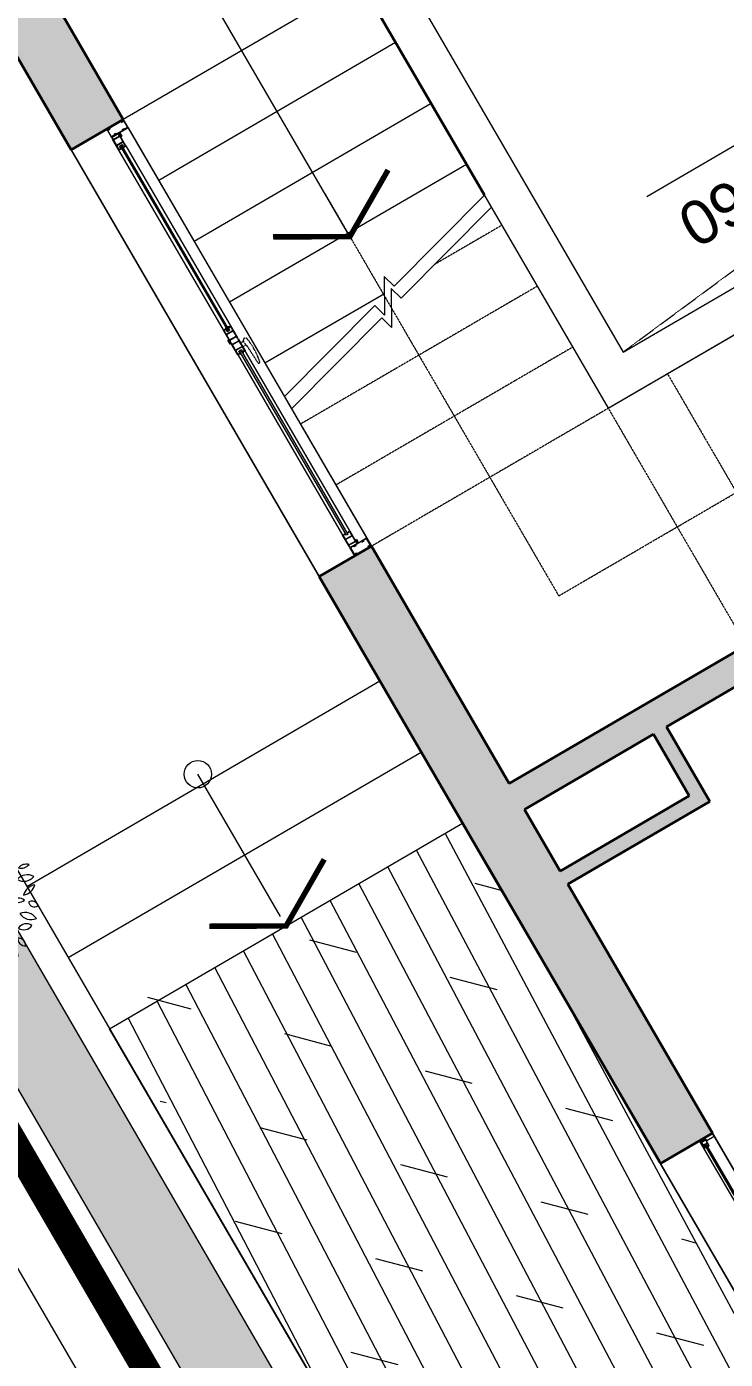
# Model space of a CAD drawing. Header units: millimetres. Extents: x 403824132 to 733479728, y 1974822364 to 2151530530.
# Drawn here: x 568558509 to 568561067, y 2063014175 to 2063019049 of the extents above; entities that cross this region are included whole.
import ezdxf
from ezdxf.enums import TextEntityAlignment as Align

# ---------------------------------------------------------------- set-up
doc = ezdxf.new("R2010")
doc.units = ezdxf.units.MM
for name, pattern in [('CENTER', [3, 1.5, -0.5, 0.5, -0.5]), ('DASHED2', [0.375, 0.25, -0.125]), ('HIDDEN', [0.75, 0.5, -0.25])]:
    doc.linetypes.add(name, pattern=pattern)
for name, color, linetype, lineweight in [('A-DIM', 251, 'Continuous', 15), ('A-HATCH', 251, 'Continuous', 5), ('A-KY HIEU', 34, 'Continuous', 20), ('A-TEXT', 7, 'Continuous', 18), ('A-TUONG', 255, 'Continuous', 35), ('E- CHU THICH', 162, 'Continuous', 13), ('E- RANH GIOI', 1, 'CENTER', 13), ('E- THAY', 9, 'Continuous', 20), ('E-Khuat', 251, 'DASHED2', 13), ('E-Manh', 251, 'Continuous', 13), ('i_Cay', 114, 'Continuous', 13), ('i_Hatch', 250, 'Continuous', 13), ('LD-CUA', 146, 'Continuous', 13), ('LD-THAY', 9, 'Continuous', 13)]:
    doc.layers.add(name, color=color, linetype=linetype, lineweight=lineweight)
doc.layers.add('ChiaLo', color=128, linetype='CENTER')
doc.layers.add('loKBT', color=42, linetype='Continuous')
doc.styles.add('A1-arial', font='arial.ttf')

# ---------------------------------------------------------------- blocks, each defined once
blk = doc.blocks.new('MBT1 BT4')
at = {"layer": 'E- RANH GIOI', "ltscale": 0.05, "const_width": 100}
blk.add_lwpolyline([(7068937.389764161, 760879.8686722973), (7079781.315906817, 760879.8686714937), (7085675.878152963, 765799.1936642248), (7088418.246778652, 780879.8686715583), (7068937.389764847, 780879.8686722987)], close=True, dxfattribs=at)
at = {"layer": 'LD-THAY'}
for points in [[(7068937.389764847, 780879.8686722987), (7088418.246778652, 780879.8686715583), (7085675.878152963, 765799.1936642248), (7079781.315906817, 760879.8686714937), (7068937.389764161, 760879.8686718661), (7068937.389764917, 780879.8686722987)], [(7070937.389800968, 761099.8686717973), (7069157.389764167, 761099.8686718585), (7069157.389764911, 780659.8686722897), (7088154.632625047, 780659.8686715695), (7087874.444190798, 779119.0726324758)]]:
    blk.add_lwpolyline(points, dxfattribs=at)
blk = doc.blocks.new('BT-03')
at = {"layer": 'loKBT'}
for points in [[(7468540.00034167, 979879.0011460348), (7457696.073902069, 979879.0011462688), (7451801.511494794, 974959.6760185332), (7449059.142794799, 959879.0005981072), (7468540.000342044, 959879.0005984079)], [(7481040.000684443, 979879.001146662), (7468540.00034167, 979879.0011460348), (7468540.000342732, 959879.0005977215), (7481040.000685384, 959879.0005981395)], [(7468540.000342044, 959879.0005977215), (7481040.000683639, 959879.0005981978), (7481040.000683622, 979879.001146438), (7468540.000341088, 979879.0011461995)]]:
    blk.add_lwpolyline(points, close=True, dxfattribs=at)
blk = doc.blocks.new('kkkk')
h = blk.add_hatch(color=250)
edge = h.paths.add_edge_path()
edge.add_line((333058.7503477686, 105336.6100560361), (333060.2503477686, 105336.6100560361))
edge.add_line((333060.2503477686, 105336.6100560361), (333060.2503477686, 105341.6100560361))
edge.add_line((333060.2503477686, 105341.6100560361), (333061.7503477686, 105341.6100560361))
edge.add_line((333061.7503477686, 105341.6100560361), (333061.7503477686, 105371.6100560361))
edge.add_line((333061.7503477686, 105371.6100560361), (333027.5003477686, 105371.6100560361))
edge.add_line((333027.5003477686, 105371.6100560361), (333027.5003477686, 105386.6100560362))
edge.add_line((333027.5003477686, 105386.6100560362), (333022.1618856793, 105386.6100560362))
edge.add_line((333022.1618856793, 105386.6100560362), (333022.1618856793, 105383.6100560361))
edge.add_line((333022.1618856793, 105383.6100560361), (333023.6618856793, 105383.6100560361))
edge.add_line((333023.6618856793, 105383.6100560361), (333023.6618856793, 105385.1100560361))
edge.add_line((333023.6618856793, 105385.1100560361), (333026.0003477686, 105385.1100560361))
edge.add_line((333026.0003477686, 105385.1100560361), (333026.0003477686, 105378.0508778042))
edge.add_line((333026.0003477686, 105378.0508778042), (333023.6618856793, 105378.0508778042))
edge.add_line((333023.6618856793, 105378.0508778042), (333023.6618856793, 105379.5508778041))
edge.add_line((333023.6618856793, 105379.5508778041), (333022.1618856793, 105379.5508778041))
edge.add_line((333022.1618856793, 105379.5508778041), (333022.1618856793, 105376.5508778041))
edge.add_line((333022.1618856793, 105376.5508778041), (333026.0003477686, 105376.5508778041))
edge.add_line((333026.0003477686, 105376.5508778041), (333026.0003477686, 105371.6100560361))
edge.add_line((333026.0003477686, 105371.6100560361), (332991.7503477686, 105371.6100560361))
edge.add_line((332991.7503477686, 105371.6100560361), (332991.7503477686, 105341.6100560361))
edge.add_line((332991.7503477686, 105341.6100560361), (332993.2503477686, 105341.6100560361))
edge.add_line((332993.2503477686, 105341.6100560361), (332993.2503477686, 105336.6100560361))
edge.add_line((332993.2503477686, 105336.6100560361), (332994.7503477685, 105336.6100560361))
edge.add_line((332994.7503477685, 105336.6100560361), (332994.7503477685, 105341.6100560361))
edge.add_line((332994.7503477685, 105341.6100560361), (333002.2503477686, 105341.6100560361))
edge.add_line((333002.2503477686, 105341.6100560361), (333002.2503477686, 105343.1100560361))
edge.add_line((333002.2503477686, 105343.1100560361), (332993.2503477686, 105343.1100560361))
edge.add_line((332993.2503477686, 105343.1100560361), (332993.2503477686, 105370.1100560361))
edge.add_line((332993.2503477686, 105370.1100560361), (333006.8920954218, 105370.1100560361))
edge.add_arc((333010.0003477685, 105367.6396451521), 3.970410884021193, 141.5226399061715, 209.9999999996041)
edge.add_line((333006.5618710796, 105365.6544397101), (333007.8609091851, 105366.4044397101))
edge.add_arc((333010.0003477685, 105367.6396451522), 2.470410884022959, -390.0000000008324, -150.0000000000441, ccw=False)
edge.add_line((333012.1397863518, 105366.4044397101), (333013.4388244577, 105365.6544397101))
edge.add_arc((333010.0003477685, 105367.6396451521), 3.970410884017615, -29.99999999942238, 38.47736009484422)
edge.add_line((333013.1086001153, 105370.1100560362), (333040.3920954216, 105370.1100560361))
edge.add_arc((333043.5003477685, 105367.6396451521), 3.970410884021193, 141.5226399061715, 209.9999999996041)
edge.add_line((333040.0618710795, 105365.6544397101), (333041.3609091852, 105366.4044397101))
edge.add_arc((333043.5003477685, 105367.6396451522), 2.470410884022959, -390.0000000008324, -150.0000000000441, ccw=False)
edge.add_line((333045.639786352, 105366.4044397101), (333046.9388244575, 105365.6544397101))
edge.add_arc((333043.5003477685, 105367.6396451521), 3.970410884017615, -29.99999999942238, 38.47736009484422)
edge.add_line((333046.6086001155, 105370.1100560362), (333060.2503477686, 105370.1100560361))
edge.add_line((333060.2503477686, 105370.1100560361), (333060.2503477686, 105343.1100560361))
edge.add_line((333060.2503477686, 105343.1100560361), (333051.2503477687, 105343.1100560361))
edge.add_line((333051.2503477687, 105343.1100560361), (333051.2503477687, 105341.6100560361))
edge.add_line((333051.2503477687, 105341.6100560361), (333058.7503477686, 105341.6100560361))
edge.add_line((333058.7503477686, 105341.6100560361), (333058.7503477686, 105336.6100560361))
blk.add_lwpolyline([(333026.0003477686, 105378.0508778042), (333026.0003477686, 105385.1100560361), (333023.6618856793, 105385.1100560361), (333023.6618856793, 105383.6100560361), (333022.1618856793, 105383.6100560361), (333022.1618856793, 105386.6100560362), (333027.5003477686, 105386.6100560362), (333027.5003477686, 105371.6100560361), (333061.7503477686, 105371.6100560361), (333061.7503477686, 105341.6100560361), (333060.2503477686, 105341.6100560361), (333060.2503477686, 105336.6100560361), (333058.7503477686, 105336.6100560361), (333058.7503477686, 105341.6100560361), (333051.2503477687, 105341.6100560361), (333051.2503477687, 105343.1100560361), (333060.2503477686, 105343.1100560361), (333060.2503477686, 105370.1100560361), (333046.6086001155, 105370.1100560362, -0.3080097014273616), (333046.9388244575, 105365.6544397101), (333045.639786352, 105366.4044397101, 1.732050807573783), (333041.3609091852, 105366.4044397101), (333040.0618710795, 105365.6544397101, -0.3080097014276107), (333040.3920954216, 105370.1100560361), (333013.1086001153, 105370.1100560362, -0.3080097014273616), (333013.4388244577, 105365.6544397101), (333012.1397863518, 105366.4044397101, 1.732050807573783), (333007.8609091851, 105366.4044397101), (333006.5618710796, 105365.6544397101, -0.3080097014276107), (333006.8920954218, 105370.1100560361), (332993.2503477686, 105370.1100560361), (332993.2503477686, 105343.1100560361), (333002.2503477686, 105343.1100560361), (333002.2503477686, 105341.6100560361), (332994.7503477685, 105341.6100560361), (332994.7503477685, 105336.6100560361), (332993.2503477686, 105336.6100560361), (332993.2503477686, 105341.6100560361), (332991.7503477686, 105341.6100560361), (332991.7503477686, 105371.6100560361), (333026.0003477686, 105371.6100560361), (333026.0003477686, 105376.5508778041), (333022.1618856793, 105376.5508778041), (333022.1618856793, 105379.5508778041), (333023.6618856793, 105379.5508778041), (333023.6618856793, 105378.0508778042)], format="xyb", close=True)
blk = doc.blocks.new('ccccc')
h = blk.add_hatch(color=250)
h.paths.add_polyline_path([(333034.3144056356, 105325.3407150077), (333084.3144056355, 105325.3407150077), (333084.3144056355, 105326.8407150077), (333077.6940542447, 105326.8407150077), (333077.6940542447, 105353.8407150077), (333084.3144056355, 105353.8407150077), (333084.3144056355, 105355.3407150077), (333034.3144056356, 105355.3407150077), (333034.3144056356, 105346.7373347332), (333035.8144056356, 105346.7373347332), (333035.8144056356, 105353.8407150077), (333052.1347392885, 105353.8407150077), (333052.1347392885, 105326.8407150077), (333035.8144056356, 105326.8407150077), (333035.8144056356, 105333.9440952822), (333034.3144056356, 105333.9440952822)])
h.paths.add_polyline_path([(333053.6347392886, 105326.8407150077), (333053.6347392886, 105353.8407150077), (333076.1940542446, 105353.8407150077), (333076.1940542446, 105326.8407150077)], flags=16)
for p, q in [((333034.3144056356, 105346.7373347332), (333035.8144056356, 105346.7373347332)), ((333034.3144056356, 105333.9440952822), (333035.8144056356, 105333.9440952822)), ((333052.1347392885, 105353.8407150077), (333052.1347392885, 105326.8407150077)), ((333053.6347392886, 105353.8407150077), (333053.6347392886, 105326.8407150077)), ((333076.1940542446, 105353.8407150077), (333076.1940542446, 105326.8407150077)), ((333077.6940542447, 105353.8407150077), (333077.6940542447, 105326.8407150077)), ((333084.3144056355, 105355.3407150077), (333084.3144056355, 105353.8407150077)), ((333084.3144056355, 105326.8407150077), (333084.3144056355, 105325.3407150077))]:
    blk.add_line(p, q)
for points in [[(333084.3144056355, 105355.3407150077), (333034.3144056356, 105355.3407150077), (333034.3144056356, 105346.7373347332)], [(333034.3144056356, 105333.9440952822), (333034.3144056356, 105325.3407150077), (333084.3144056355, 105325.3407150077)], [(333052.1347392885, 105353.8407150077), (333035.8144056356, 105353.8407150077), (333035.8144056356, 105346.7373347332)], [(333035.8144056356, 105333.9440952822), (333035.8144056356, 105326.8407150077), (333052.1347392885, 105326.8407150077)], [(333076.1940542446, 105353.8407150077), (333053.6347392886, 105353.8407150077)], [(333053.6347392886, 105326.8407150077), (333076.1940542446, 105326.8407150077)], [(333084.3144056355, 105353.8407150077), (333077.6940542447, 105353.8407150077)], [(333077.6940542447, 105326.8407150077), (333084.3144056355, 105326.8407150077)]]:
    blk.add_lwpolyline(points)
blk = doc.blocks.new('dasdsd')
at = {"linetype": 'HIDDEN', "ltscale": 0.05}
for p, q in [((-9.569141384446992, -15.90723716295906), (-9.569141384446992, 0)), ((9.569141384446992, 0), (-9.569141384446992, 0)), ((9.569141384446992, -15.90723716294451), (9.569141384446992, 0)), ((-16.34979056974407, -18.90631077674334), (-107.8912883332232, -23.1459015282162)), ((-10.46026030555367, -16.12276114153791), (-15.45867164875381, -18.69078679804806)), ((9.569141384330578, -15.90723716295906), (-9.569141384446992, -15.90723716295906))]:
    blk.add_line(p, q, dxfattribs=at)
for centre, radius, start, end in [((-106.2585171776591, -28.09938181765028), 5.215640768237306, 108.2433054779571, 251.7566945220429), ((-40.96028682653559, 286.6360905124457), 326.6202464477597, 258.1751875100508, 278.8996242376831), ((-16.34979056974407, -16.9563107767899), 1.95, 270, 297.1926651147454), ((-9.569141384446992, -17.85723716302891), 1.95, 90, 117.1926651147453), ((9.569141384446992, -25.97958644191385), 10.07234927896024, 270, 90)]:
    blk.add_arc(centre, radius, start, end, dxfattribs=at)
blk = doc.blocks.new('fffsf')
h = blk.add_hatch(color=250)
h.paths.add_polyline_path([(333183.8310297608, 105395.8081060237), (333133.8310297608, 105395.8081060237), (333133.8310297608, 105394.3081060237), (333140.4513811519, 105394.3081060237), (333140.4513811519, 105367.3081060237), (333133.8310297608, 105367.3081060237), (333133.8310297608, 105364.3081060237), (333118.8310297608, 105364.3081060237), (333118.8310297608, 105361.3081060237), (333135.3310297608, 105361.3081060237), (333135.3310297608, 105365.8081060237), (333183.8310297608, 105365.8081060237), (333183.8310297608, 105374.4114862982), (333182.3310297608, 105374.4114862982), (333182.3310297608, 105367.3081060237), (333166.0106961079, 105367.3081060237), (333166.0106961079, 105394.3081060237), (333182.3310297608, 105394.3081060237), (333182.3310297608, 105387.2047257492), (333183.8310297608, 105387.2047257492)])
h.paths.add_polyline_path([(333164.5106961079, 105394.3081060237), (333164.5106961079, 105367.3081060237), (333141.9513811518, 105367.3081060237), (333141.9513811518, 105394.3081060237)], flags=16)
for p, q in [((333133.8310297608, 105395.8081060237), (333133.8310297608, 105394.3081060237)), ((333140.4513811519, 105394.3081060237), (333140.4513811519, 105367.3081060237)), ((333141.9513811518, 105394.3081060237), (333141.9513811518, 105367.3081060237)), ((333164.5106961079, 105394.3081060237), (333164.5106961079, 105367.3081060237)), ((333166.0106961079, 105394.3081060237), (333166.0106961079, 105367.3081060237)), ((333183.8310297608, 105387.2047257492), (333182.3310297608, 105387.2047257492)), ((333183.8310297608, 105374.4114862982), (333182.3310297608, 105374.4114862982))]:
    blk.add_line(p, q)
for points in [[(333183.8310297608, 105374.4114862982), (333183.8310297608, 105365.8081060237), (333135.3310297608, 105365.8081060237), (333135.3310297608, 105361.3081060237), (333118.8310297608, 105361.3081060237)], [(333133.8310297608, 105395.8081060237), (333183.8310297608, 105395.8081060237), (333183.8310297608, 105387.2047257492)], [(333133.8310297608, 105394.3081060237), (333140.4513811519, 105394.3081060237)], [(333141.9513811518, 105394.3081060237), (333164.5106961079, 105394.3081060237)], [(333166.0106961079, 105394.3081060237), (333182.3310297608, 105394.3081060237), (333182.3310297608, 105387.2047257492)], [(333182.3310297608, 105374.4114862982), (333182.3310297608, 105367.3081060237), (333166.0106961079, 105367.3081060237)], [(333133.8310297608, 105367.3081060237), (333133.8310297608, 105364.3081060237), (333118.8310297608, 105364.3081060237), (333118.8310297608, 105361.3081060237)], [(333140.4513811519, 105367.3081060237), (333133.8310297608, 105367.3081060237)], [(333164.5106961079, 105367.3081060237), (333141.9513811518, 105367.3081060237)]]:
    blk.add_lwpolyline(points)
blk = doc.blocks.new('*U199')
for points in [[(88.41580056528618, 82.17994154020562), (88.41580056524253, 80.6033802745078), (77.17966634732147, 80.60338027449323), (77.17966634729966, 69.39661972550675), (88.41580056521342, 69.39661972551403), (88.41580056528618, 67.82005845976528, 0.2403906807314063), (91.14311726333106, 71.99999999998546), (80.17966634737968, 71.99999999998546), (80.17966634732147, 77.99999999998543), (91.14311726327287, 77.99999999998543, 0.2403906807301442)], [(847.064897786636, 82.17994154014741), (847.0648977867091, 80.6033802744132), (858.3010320046156, 80.60338027440594), (858.301032004601, 69.39661972541944), (847.0648977866797, 69.39661972542672), (847.064897786636, 67.82005845970707, -0.2403906807314063), (844.3375810886424, 71.99999999992724), (855.3010320045863, 71.99999999992724), (855.3010320045427, 77.99999999993452), (844.3375810885913, 77.99999999994179, -0.2403906807301442)], [(952.8964989166775, 82.17994153920152), (952.896498916714, 80.60338027349644), (941.6603646988003, 80.60338027346006), (941.6603646988583, 69.39661972447357), (952.8964989167723, 69.39661972450267), (952.8964989167064, 67.82005845875392, 0.2403906807314063), (955.623815614686, 71.99999999901047), (944.6603646987346, 71.99999999896681), (944.6603646987783, 77.99999999895226), (955.6238156147297, 77.99999999898864, 0.2403906807301442)]]:
    blk.add_hatch(color=250).paths.add_polyline_path(points)
for p, q in [((897.4806983517623, 89.99999999997091), (44.50000000021828, 90.00000000004366)), ((897.4806983517477, 89.99999999991269), (88.00000000023283, 89.99999999998545)), ((88.00000000024738, 59.99999999998546), (897.4806983517623, 59.99999999989814)), ((902.4806983516532, 89.9999999988213), (1711.961396685087, 89.99999999983993)), ((1711.96139668516, 59.99999999983993), (902.4806983517333, 59.99999999880675)), ((35.00000000011642, 20), (1764.961396685204, 20))]:
    blk.add_line(p, q)
for points in [[(88.41580056528618, 82.17994154020562), (88.41580056524253, 80.6033802745078), (77.17966634732147, 80.60338027449323), (77.17966634729966, 69.39661972550675), (88.41580056521342, 69.39661972551403), (88.41580056528618, 67.82005845976528, 0.2403906807314063), (91.14311726333106, 71.99999999998546), (80.17966634737968, 71.99999999998546), (80.17966634732147, 77.99999999998543), (91.14311726327287, 77.99999999998543, 0.2403906807301443)], [(847.064897786636, 82.17994154014741), (847.0648977867091, 80.6033802744132), (858.3010320046156, 80.60338027440594), (858.301032004601, 69.39661972541944), (847.0648977866797, 69.39661972542672), (847.064897786636, 67.82005845970707, -0.2403906807314063), (844.3375810886424, 71.99999999992724), (855.3010320045863, 71.99999999992724), (855.3010320045427, 77.99999999993452), (844.3375810885913, 77.99999999994179, -0.2403906807301443)], [(952.8964989166775, 82.17994153920152), (952.896498916714, 80.60338027349644), (941.6603646988003, 80.60338027346006), (941.6603646988583, 69.39661972447357), (952.8964989167723, 69.39661972450267), (952.8964989167064, 67.82005845875392, 0.2403906807314063), (955.623815614686, 71.99999999901047), (944.6603646987346, 71.99999999896681), (944.6603646987783, 77.99999999895226), (955.6238156147297, 77.99999999898864, 0.2403906807301443)]]:
    blk.add_lwpolyline(points, format="xyb", close=True)
for points in [[(855.3010320045863, 71.99999999992724), (80.17966634737968, 71.99999999998546), (80.17966634732147, 77.99999999998543), (855.3010320045427, 77.99999999993452)], [(944.6603646988652, 71.99999999894499), (1719.781730337999, 71.9999999998545), (1719.781730337912, 77.99999999986177), (944.6603646987783, 77.99999999895226)]]:
    blk.add_lwpolyline(points, close=True)
at = {"rotation": 270}
blk.add_blockref('kkkk', (-105336.6100560361, 333081.7503477685), dxfattribs=at)
at = {"xscale": -1}
for name, p, rotation in [('ccccc', (333122.3144056175, -105265.3407150657), 359.9999999999902), ('fffsf', (-332231.3503317047, 105455.8081050878), 180.0000000001608), ('kkkk', (107136.5714527213, 333081.7503477685), 90)]:
    blk.add_blockref(name, p, dxfattribs=dict(at, rotation=rotation))
for p in [(-332186.8337073021, -105265.3407149498), (-331322.3530086549, -105265.3407159424)]:
    blk.add_blockref('ccccc', p)
at = {"xscale": -0.8000000000000002, "yscale": 0.8, "zscale": 0.8}
blk.add_blockref('dasdsd', (927.4806983517476, 59.99999999895225), dxfattribs=at)
blk = doc.blocks.new('SFFSF')
h = blk.add_hatch(color=250)
h.paths.add_polyline_path([(339646.7882787025, 104917.2047934929), (339646.7882787025, 104891.8047934929), (339678.4882787026, 104891.8047934929), (339678.4882787026, 104898.5047934929), (339675.2882787025, 104898.5047934928, 1), (339675.2882787025, 104897.3047934928), (339677.2882787026, 104897.3047934929), (339677.2882787026, 104893.0047934929), (339663.4382787026, 104893.0047934929), (339663.4382787026, 104916.0047934929), (339677.2882787026, 104916.0047934929), (339677.2882787026, 104911.7047934929), (339675.2882787025, 104911.7047934928, 1), (339675.2882787025, 104910.5047934928), (339678.4882787026, 104910.5047934929), (339678.4882787026, 104917.2047934929)])
h.paths.add_polyline_path([(339647.9882787025, 104916.0047934929), (339662.2382787026, 104916.0047934929), (339662.2382787026, 104893.0047934929), (339647.9882787025, 104893.0047934929)], flags=16)
blk.add_lwpolyline([(339663.4382787026, 104893.0047934929), (339663.4382787026, 104916.0047934929), (339677.2882787026, 104916.0047934929), (339677.2882787026, 104911.7047934929), (339675.2882787025, 104911.7047934928, 0.9999999999999998), (339675.2882787025, 104910.5047934928), (339678.4882787026, 104910.5047934929), (339678.4882787026, 104917.2047934929), (339646.7882787025, 104917.2047934929), (339646.7882787025, 104891.8047934929), (339678.4882787026, 104891.8047934929), (339678.4882787026, 104898.5047934929), (339675.2882787025, 104898.5047934928, 0.9999999999999998), (339675.2882787025, 104897.3047934928), (339677.2882787026, 104897.3047934929), (339677.2882787026, 104893.0047934929)], format="xyb", close=True)
blk.add_lwpolyline([(339662.2382787026, 104893.0047934929), (339662.2382787026, 104916.0047934929), (339647.9882787025, 104916.0047934929), (339647.9882787025, 104893.0047934929)], close=True)
blk = doc.blocks.new('DDDDA')
blk.add_hatch(color=250).paths.add_polyline_path([(339343.8036827391, 104970.9258045919), (339343.8036827391, 104969.3492433262), (339332.5675485213, 104969.3492433262), (339332.5675485213, 104958.1424827772), (339343.8036827391, 104958.1424827772), (339343.8036827391, 104956.5659215115, 0.2403906807314063), (339346.5309994372, 104960.7458630517), (339335.5675485212, 104960.7458630517), (339335.5675485212, 104966.7458630517), (339346.5309994372, 104966.7458630517, 0.2403906807301442)])
blk.add_lwpolyline([(339343.8036827391, 104970.9258045919), (339343.8036827391, 104969.3492433262), (339332.5675485213, 104969.3492433262), (339332.5675485213, 104958.1424827772), (339343.8036827391, 104958.1424827772), (339343.8036827391, 104956.5659215115, 0.2403906807314063), (339346.5309994372, 104960.7458630517), (339335.5675485212, 104960.7458630517), (339335.5675485212, 104966.7458630517), (339346.5309994372, 104966.7458630517, 0.2403906807301443)], format="xyb", close=True)
blk = doc.blocks.new('*U234')
for points in [[(22.09999999997672, 21.5), (0, 21.5), (0, 27.69999999995344), (1.200000000069849, 27.70000000001164), (1.200000000069849, 22.70000000001164), (17.8165128667606, 22.70000000001164), (17.8165128667606, 63.09999999997671), (8.908256433438508, 63.09999999997671), (8.908256433438508, 71.64048723370068), (5.108256433508359, 74.2712564644753), (5.108256433391944, 83.12874353543157), (8.908256433438508, 85.75951276620617), (8.908256433438508, 93.09999999997672), (1.200000000069849, 93.09999999997672), (1.200000000069849, 89.29999999998836), (0, 89.29999999998836), (0, 94.29999999998836), (10.10825643339194, 94.29999999998836), (10.10825643339194, 93.09999999997672), (10.10825643339194, 91.135632477075), (10.10825643339194, 82.4999999998836), (8.908256433438508, 82.49999999994178), (8.908256433322093, 84.29999999993015), (6.308256433461793, 82.49999999994178), (6.308256433461793, 74.89999999996506), (8.908256433438508, 73.0999999999767), (8.908256433438508, 74.89999999996506), (10.10825643339194, 74.89999999996506), (10.10825643339194, 64.29999999998836), (19.01651286683045, 64.29999999998836), (19.01651286683045, 22.70000000001164), (22.09999999997672, 22.70000000001164)], [(1044.566666666989, 21.5), (1066.666666666965, 21.5), (1066.666666666965, 27.69999999995344), (1065.466666666895, 27.70000000001164), (1065.466666666895, 22.70000000001164), (1048.850153800205, 22.70000000001164), (1048.850153800205, 63.09999999997671), (1057.758410233527, 63.09999999997671), (1057.758410233527, 71.64048723370068), (1061.558410233457, 74.2712564644753), (1061.558410233573, 83.12874353543157), (1057.758410233527, 85.75951276620617), (1057.758410233527, 93.09999999997672), (1065.466666666895, 93.09999999997672), (1065.466666666895, 89.29999999998836), (1066.666666666965, 89.29999999998836), (1066.666666666965, 94.29999999998836), (1056.558410233573, 94.29999999998836), (1056.558410233573, 93.09999999997672), (1056.558410233573, 91.135632477075), (1056.558410233573, 82.4999999998836), (1057.758410233527, 82.49999999994178), (1057.758410233643, 84.29999999993015), (1060.358410233503, 82.49999999994178), (1060.358410233503, 74.89999999996506), (1057.758410233527, 73.0999999999767), (1057.758410233527, 74.89999999996506), (1056.558410233573, 74.89999999996506), (1056.558410233573, 64.29999999998836), (1047.650153800135, 64.29999999998836), (1047.650153800135, 22.70000000001164), (1044.566666666989, 22.70000000001164)]]:
    blk.add_hatch(color=250).paths.add_polyline_path(points)
for p, q in [((10.10825643339194, 94.29999999998836), (1056.558410233573, 94.29999999998836)), ((22.09999999997672, 21.5), (1044.566666667018, 21.5))]:
    blk.add_line(p, q)
for points in [[(8.908256433438508, 93.09999999997672), (8.908256433438508, 85.75951276620617), (5.108256433391944, 83.12874353543157), (5.108256433508359, 74.2712564644753), (8.908256433438508, 71.64048723370068), (8.908256433438508, 63.09999999997671), (17.8165128667606, 63.09999999997671), (17.8165128667606, 22.70000000001164), (1.200000000069849, 22.70000000001164), (1.200000000069849, 27.70000000001164), (0, 27.69999999995344), (0, 21.5), (22.09999999997672, 21.5), (22.09999999997672, 22.70000000001164), (19.01651286683045, 22.70000000001164), (19.01651286683045, 64.29999999998836), (10.10825643339194, 64.29999999998836), (10.10825643339194, 74.89999999996506), (8.908256433438508, 74.89999999996506), (8.908256433438508, 73.0999999999767), (6.308256433461793, 74.89999999996506), (6.308256433461793, 82.49999999994178), (8.908256433322093, 84.29999999993015), (8.908256433438508, 82.49999999994178), (10.10825643339194, 82.4999999998836), (10.10825643339194, 93.09999999997672), (10.10825643339194, 93.09999999997672), (10.10825643339194, 94.29999999998836), (0, 94.29999999998836), (0, 89.29999999998836), (1.200000000069849, 89.29999999998836), (1.200000000069849, 93.09999999997672), (8.908256433438508, 93.09999999997672)], [(1057.758410233527, 93.09999999997672), (1057.758410233527, 85.75951276620617), (1061.558410233573, 83.12874353543157), (1061.558410233457, 74.2712564644753), (1057.758410233527, 71.64048723370068), (1057.758410233527, 63.09999999997671), (1048.850153800205, 63.09999999997671), (1048.850153800205, 22.70000000001164), (1065.466666666895, 22.70000000001164), (1065.466666666895, 27.70000000001164), (1066.666666666965, 27.69999999995344), (1066.666666666965, 21.5), (1044.566666666989, 21.5), (1044.566666666989, 22.70000000001164), (1047.650153800135, 22.70000000001164), (1047.650153800135, 64.29999999998836), (1056.558410233573, 64.29999999998836), (1056.558410233573, 74.89999999996506), (1057.758410233527, 74.89999999996506), (1057.758410233527, 73.0999999999767), (1060.358410233503, 74.89999999996506), (1060.358410233503, 82.49999999994178), (1057.758410233643, 84.29999999993015), (1057.758410233527, 82.49999999994178), (1056.558410233573, 82.4999999998836), (1056.558410233573, 93.09999999997672), (1056.558410233573, 93.09999999997672), (1056.558410233573, 94.29999999998836), (1066.666666666965, 94.29999999998836), (1066.666666666965, 89.29999999998836), (1065.466666666895, 89.29999999998836), (1065.466666666895, 93.09999999997672), (1057.758410233527, 93.09999999997672)]]:
    blk.add_lwpolyline(points)
blk.add_lwpolyline([(1030.678743886546, 75.69999999993888), (35.98792278041947, 75.69999999993888), (35.98792278044857, 81.69999999992432), (1030.678743886546, 81.69999999992432)], close=True)
at = {"xscale": -1, "rotation": 180}
blk.add_blockref('SFFSF', (-339634.6800222692, 104983.2047934928), dxfattribs=at)
blk.add_blockref('DDDDA', (-339299.5796257408, -104885.0458630518))
at = {"xscale": -1}
blk.add_blockref('DDDDA', (340366.2462924077, -104885.0458630518), dxfattribs=at)
at = {"rotation": 180}
blk.add_blockref('SFFSF', (340701.3466889361, 104983.2047934928), dxfattribs=at)
blk = doc.blocks.new('cotxaytho')
at = {"layer": 'A-KY HIEU'}
h = blk.add_hatch(color=256, dxfattribs=at)
h.paths.add_polyline_path([(200.0000000000018, 187.5), (0, 187.5), (0, 0)])
h.paths.add_polyline_path([(0, 187.5), (-200, 187.5), (0, 0)])
for p, q in [((0, 312.5), (0, 0)), ((0, 312.5), (1100, 312.5)), ((-200, 187.5), (0, 0)), ((-200, 187.5), (200, 187.5)), ((0, 0), (200, 187.5)), ((-200, 0), (200, 0))]:
    blk.add_line(p, q, dxfattribs=at)
at = {"color": 6, "style": 'A1-arial'}
blk.add_attdef('-0.050', (35.02610784031822, 401.7086938884313), '', height=250, dxfattribs=at)
blk = doc.blocks.new('TANG 1 BT1')
at = {"layer": 'A-HATCH'}
h = blk.add_hatch(color=256, dxfattribs=at)
h.dxf.hatch_style = 1
h.paths.add_polyline_path([(7158834.392582895, 839216.910365944), (7158834.40338719, 837891.891499825), (7159054.403387193, 837891.891499825), (7159054.392582897, 839436.910365944), (7153914.367428423, 839436.910365939), (7153914.367428423, 839216.910365939)])
h.paths.add_polyline_path([(7150554.367428423, 839436.910365939), (7150554.310653077, 838368.6554270984), (7150774.310653077, 838368.6554270984), (7150774.367428423, 839216.910365939), (7151514.367428423, 839216.910365939), (7151514.367428423, 839436.910365939)])
h.paths.add_polyline_path([(7150774.304578072, 836568.6554270984), (7150554.304578072, 836568.6554270984), (7150554.355278415, 835616.8624750825), (7151104.293490312, 835616.869053744), (7151104.293494187, 835319.4682315772), (7151324.293331157, 835319.4682315772), (7151324.293316933, 835616.869053744), (7152824.293494837, 835616.869053744), (7152824.293494837, 833426.8795984447), (7152714.293491956, 833426.8795926793), (7152714.29349484, 833316.8795926797), (7152934.293494836, 833316.8796042103), (7152934.293494836, 835726.8688687666), (7150774.353935611, 835726.8618762125)])
h.paths.add_polyline_path([(7151324.293373614, 834519.4677197175), (7151104.293494189, 834519.4677197175), (7151104.30564033, 832826.9133516661), (7151324.305640263, 832826.9160794099), (7151324.293490244, 833316.8822506294), (7151914.29349484, 833316.8795745915), (7151914.293491955, 833426.8795507496), (7151324.293433158, 833426.8795098679)])
h.paths.add_polyline_path([(7158834.380432876, 835616.8724301188), (7158834.380432876, 834616.8724302229), (7159054.38132507, 834616.8724302229), (7159054.380433111, 835946.8749298701), (7159054.399422782, 837091.8914998248), (7158834.40338719, 837091.8914998248), (7158834.395779532, 836041.8726337034), (7158234.393846916, 836041.8726337034), (7158234.394310373, 835726.8726337056), (7156074.371186494, 835726.8726337051), (7156074.371186494, 835616.8645500309)])
h.paths.add_polyline_path([(7158834.396642498, 835726.8749299373), (7158289.394310373, 835726.8726337056), (7158289.393846915, 835986.8726337039), (7158834.39593021, 835986.8726337039)], flags=16)
h.paths.add_polyline_path([(7158434.392582023, 831596.9007170699), (7158434.392582023, 831391.9098570823), (7158834.392582373, 831391.9061736367), (7158834.392582374, 827616.9110400443), (7158354.335837015, 827616.9110402875), (7158354.335837015, 827396.9110403915), (7159054.392582373, 827396.9110403561), (7159054.392582213, 832816.9110333439), (7158834.392582212, 832816.9110333439), (7158834.392582895, 831816.9061741434), (7156074.381032348, 831816.9294868225), (7156074.381032348, 831596.9294868223)])
h.paths.add_polyline_path([(7158834.392582373, 831596.9061740552), (7158834.392582373, 831446.9061736375), (7158489.392582023, 831446.9097838658), (7158489.392582023, 831596.909784292)], flags=16)
h.paths.add_polyline_path([(7152934.305644855, 831706.9131666891), (7152934.305644858, 831816.913351666), (7151324.305640331, 831816.913351666), (7151324.305640331, 831926.9133516661), (7151104.305640332, 831926.9133516661), (7151104.30564033, 831816.913351666), (7150554.366400784, 831816.9061741251), (7150554.36935917, 830866.8950438554), (7150774.369359169, 830866.8950438554), (7150774.367133453, 831706.9061741378)])
h.paths.add_polyline_path([(7150554.364441079, 828526.9061794691), (7150774.364441081, 828526.9061794691), (7150774.37017006, 830066.8945319966), (7150554.36935917, 830066.8945319966)])
h.paths.add_polyline_path([(7151704.376166527, 827396.9116709569), (7152404.194557026, 827396.9108264266), (7152404.194557026, 827616.910806874), (7150774.367428362, 827616.9154225319), (7150774.368593731, 827726.9061794695), (7150554.36922083, 827726.9061794695), (7150554.367428423, 827616.911099137), (7150554.367428423, 827396.9110402466), (7151404.376166542, 827396.9109419949), (7151404.37616653, 827396.9116709569)])
h.paths.add_polyline_path([(7154604.55816387, 827616.9087649575), (7154604.55816387, 827396.9087649565), (7155304.376166525, 827396.9091954805), (7155304.37616657, 827396.9136104577), (7155604.376166571, 827396.9136104577), (7156654.368521227, 827396.9136259514), (7156654.368925721, 827616.9163596034)])
h.paths.add_polyline_path([(7150304.255845018, 831816.9000444374), (7150304.255845416, 831196.8999719521), (7150554.329719897, 831196.8999719521), (7150554.329719897, 831306.9003201132), (7150414.255845343, 831306.8999719522), (7150414.255845088, 831706.9000444378), (7150554.329236252, 831706.9003925972), (7150554.329783076, 831816.9000444374)])
h.paths.add_polyline_path([(7150304.255844964, 836228.4791837248), (7150304.255844964, 835616.9026857319), (7150554.318615942, 835616.9026857319), (7150554.318615942, 835726.902332314), (7150414.255844965, 835726.902685732), (7150414.255844965, 836118.4791837247), (7150554.366168484, 836118.4788301869), (7150554.366168484, 836228.4791837248)])
at = {"layer": 'A-TUONG'}
for p, q in [((7158834.395779532, 836041.8726337034), (7158834.40338719, 837091.8914998248)), ((7158834.40338719, 837091.8914998248), (7159054.403387193, 837091.8914998248)), ((7159054.39228581, 835836.9004881554), (7159054.399331923, 837086.8914998247)), ((7158834.395779531, 836041.8726337034), (7158234.393846916, 836041.8726337034)), ((7158234.393846916, 836041.8726337034), (7158234.394310373, 835726.8726337056)), ((7158834.395930207, 835986.8726337039), (7158289.393846915, 835986.8726337039)), ((7158289.393846915, 835986.8726337039), (7158289.394310373, 835726.8726337056)), ((7158834.396642498, 835726.8749299373), (7158834.39593021, 835986.8726337039)), ((7159054.380433111, 835946.8749298701), (7159054.38132507, 834616.8724302229)), ((7158234.394310373, 835726.8726337056), (7156074.371186494, 835726.8726337051)), ((7158834.396642498, 835726.8749299373), (7158289.394310373, 835726.8726337056)), ((7158834.380432876, 835616.8724301188), (7156074.371186494, 835616.8645500309)), ((7158834.380432876, 834616.8724302229), (7158834.380432876, 835616.8724301188)), ((7158834.380432876, 834616.8724302229), (7159054.38132507, 834616.8724302229)), ((7157834.380432875, 833717.8978339158), (7157834.392582537, 832816.9110329507)), ((7158834.392582895, 831816.9061741434), (7158834.392582212, 832816.9110333439)), ((7158834.392582212, 832816.9110333439), (7159054.393474327, 832816.9110333439)), ((7159054.392582373, 827396.9110403561), (7159054.392582213, 832816.9110333439))]:
    blk.add_line(p, q, dxfattribs=at)
at = {"layer": 'E- CHU THICH'}
for points in [[(7159799.380432878, 835616.8277131462), (7159799.380432878, 835016.8277132212)], [(7157834.380432875, 833768.8978339157), (7158286.084141571, 833889.931477922), (7158299.025093857, 833841.6351866148), (7158369.735771958, 833964.1096737109), (7158382.676724154, 833915.8133824199), (7158834.385240108, 834036.8483144469)], [(7157834.380432875, 833717.8978339158), (7158286.084141571, 833838.9314779219), (7158299.025093857, 833790.6351866147), (7158369.735771958, 833913.1096737109), (7158382.676724154, 833864.8133824196), (7158834.385584346, 833985.8484066856)], [(7158334.380432878, 833601.8724302227), (7158334.392582897, 832316.9061740538), (7156324.392582413, 832316.9086041211)]]:
    blk.add_lwpolyline(points, dxfattribs=at)
at = {"layer": 'E- CHU THICH', "const_width": 20}
blk.add_lwpolyline([(7158576.867545966, 833461.8724302229), (7158334.380432878, 833601.8724302227), (7158334.380432878, 833601.8724302227), (7158334.380432878, 833601.8724302227), (7158091.893319761, 833461.8724302229)], dxfattribs=at)
at = {"layer": 'E- CHU THICH'}
blk.add_circle((7159799.380432878, 835016.8277132212), 50, dxfattribs=at)
at = {"layer": 'E- THAY'}
for p, q in [((7158834.393474418, 832816.9110333439), (7158834.381325069, 834616.8724302229)), ((7159054.393474327, 832816.9110333439), (7159054.38132507, 834616.8724302229)), ((7158330.361268347, 833844.911032942), (7158834.392582432, 833844.911032942)), ((7157834.392582432, 833587.911032942), (7158834.392582432, 833587.911032942)), ((7157834.392582432, 833330.911032942), (7158834.392582432, 833330.911032942)), ((7157834.392582432, 833073.911032942), (7158834.392582432, 833073.911032942)), ((7157834.392582432, 832816.9110329418), (7158834.392582432, 832816.9110329418))]:
    blk.add_line(p, q, dxfattribs=at)
for points in [[(7158834.40338719, 837891.891499825), (7159054.403387193, 837891.891499825), (7159054.403387193, 837091.8914998248), (7158834.40338719, 837091.8914998248)], [(7156324.392580558, 832816.886684075), (7157834.376780367, 832816.886684075), (7157834.376780367, 834616.8724300289), (7156324.392580558, 834616.8724300289)], [(7156474.392580555, 832966.886684075), (7157684.376780367, 832966.886684075), (7157684.376780367, 834466.8724300289), (7156474.392580555, 834466.8724300289)]]:
    blk.add_lwpolyline(points, close=True, dxfattribs=at)
at = {"layer": 'E-Khuat', "ltscale": 2}
for p, q in [((7157584.356081587, 834616.8724300289), (7157584.356081587, 835616.8724300287)), ((7157834.356081586, 834616.8724300289), (7157834.356081586, 835616.8724300287)), ((7156324.356081587, 834616.8724304616), (7157834.356081586, 834616.8724300289)), ((7157834.380432875, 833768.8978339157), (7157834.356081586, 834616.8724300289)), ((7157834.376780367, 834616.8724300289), (7158834.376780365, 834616.8724300289)), ((7157834.392582432, 834358.9110329419), (7158834.392582432, 834358.9110329419)), ((7157834.392582432, 834101.9110329415), (7158834.392582432, 834101.9110329415)), ((7157834.392582432, 833844.911032942), (7158118.065553586, 833844.911032942))]:
    blk.add_line(p, q, dxfattribs=at)
for points in [[(7158334.380432878, 833419.4216546299), (7158334.380432878, 835116.8724301187), (7156330.372973062, 835116.8724301187)], [(7157684.376780367, 834466.8724300289), (7156637.662786827, 834352.2711906878), (7156474.392580555, 832966.886684075)]]:
    blk.add_lwpolyline(points, dxfattribs=at)
at = {"layer": 'A-KY HIEU'}
ref = blk.add_blockref('cotxaytho', (7156738.363530465, 833854.2488950633), dxfattribs=dict(at, xscale=0.5333333333255724, yscale=0.5333333333255724, zscale=0.5333333333255724))
ref.add_attrib('-0.050', '-0.60', dxfattribs={"layer": 'A-TEXT', "color": 6, "height": 160, "style": 'A1-arial'}).set_placement((7156757.044121311, 834068.4935318041), align=Align.BOTTOM_LEFT)
at = {"layer": 'LD-CUA', "xscale": 0.7500000000001072, "yscale": 0.7500000000001072, "zscale": 0.7500000000001072, "rotation": 270}
blk.add_blockref('*U234', (7158818.278387193, 837891.891499825), dxfattribs=at)
at = {"layer": 'LD-CUA', "xscale": -1, "rotation": 270}
blk.add_blockref('*U199', (7158814.381358819, 832816.9108982722), dxfattribs=at)
blk = doc.blocks.new('mb-cay40')
at = {"color": 0, "linetype": 'ByBlock'}
for centre, radius, start, end in [((-136.2343589076481, 736.8957466763095), 62.92479999999998, 125.4093320002077, 202.7100880001333), ((-230.740058907686, 763.8882466762698), 62.92479999999998, 305.4093320002077, 22.71008800013334), ((16.26654109236551, 684.2603466763248), 136.5301, 133.811686000385, 194.307733999988), ((-210.5471589076042, 749.0423466762695), 136.5301, 313.811686000385, 14.30773399998799), ((-426.9131589077006, 693.7752466762759), 54.12369999999999, 146.8150690002197, 244.0193430003837), ((-495.9196589076018, 674.7454466763011), 54.12369999999999, 326.8150690002197, 64.01934300038363), ((-299.5701589075907, 710.3054466762878), 100.1777, 149.4737229998766, 231.7585850006217), ((-447.8704589076224, 682.5084466762783), 100.1777, 329.4737229998766, 51.75858500062168), ((-230.6878589075932, 779.3904466762833), 98.06469999999999, 192.3059549999538, 259.6848969996826), ((-344.058958907699, 662.0099466762913), 98.06469999999999, 12.30595499995376, 79.68489699968265), ((-147.5025589076395, 637.821246676278), 79.6564, 145.524785000142, 220.8327340004014), ((-273.4387589076068, 630.8271466763035), 79.6564, 325.524785000142, 40.83273400040141), ((112.6560410923557, 711.3373466763078), 137.2196, 163.4642290000644, 212.7905639999698), ((-134.2428589076444, 676.0780466762808), 137.2196, 343.4642290000643, 32.79056399996983), ((138.3718410924193, 615.5002466762926), 80.63699999999999, 104.100357000399, 168.4650159999594), ((39.71864109238959, 709.8323466762886), 80.63699999999999, 284.100357000399, 348.4650159999595), ((-541.5223589077068, 596.8183466762894), 98.14920000000001, 183.3189289998474, 263.1903650005937), ((-651.1445589076611, 493.6793466763265), 98.14920000000001, 3.318928999847402, 83.19036500059372), ((-554.1702589076594, 555.716446676277), 69.85239999999999, 25.45365099951863, 116.6851969996846), ((-522.4680589076888, 648.1498466762605), 69.85239999999999, 205.4536509995186, 296.6851969996846), ((-390.4405589076341, 597.053746676309), 66.85079999999999, 168.8066020001733, 257.6390980002616), ((-470.3303589076386, 544.7297466762902), 66.85079999999999, 348.8066020001733, 77.63909800026163), ((48.89724109234521, 562.139746676261), 68.7981, 103.8913859995158, 198.9039470000852), ((-32.70725890767062, 606.6362466762985), 68.7981, 283.8913859995158, 18.90394700008519), ((230.3510410923918, 506.037146676299), 141.3623, 100.3005049996434, 160.4476489999013), ((71.86314109229716, 692.4305466762962), 141.3623, 280.3005049996434, 340.4476489999013), ((259.9547410923115, 520.9738466762719), 76.85969999999999, 122.5817349996012, 207.1799879998302), ((150.1931410923426, 550.6291466762632), 76.85969999999999, 302.5817349996012, 27.17998799983019), ((-653.7485589076532, 502.9852466762604), 44.2471, 163.4933459999228, 274.4697339999847), ((-692.7238589076442, 471.4445466763245), 44.2471, 343.4933459999227, 94.46973399998471), ((-680.1407589076553, 301.4285466763176), 101.6635, 69.72013800080484, 135.6489100005381), ((-717.600058907643, 467.8581466763062), 101.6635, 249.7201380008048, 315.6489100005381), ((-620.4297589075868, 356.9077466762828), 75.7726, 22.57230600034306, 98.33354300080866), ((-561.4437589076697, 460.9655466763143), 75.7726, 202.5723060003431, 278.3335430008087), ((213.0515410923108, 368.6593466762861), 79.60759999999999, 86.02821900006174, 161.3697619999351), ((143.1294410924311, 473.5071466763002), 79.60759999999999, 266.0282190000617, 341.3697619999351), ((319.9207410923555, 283.5921466762593), 110.2473, 64.73526299980486, 140.5781150000674), ((299.7197410923836, 426.0202466763112), 53.529, 59.98145400028278, 155.6675900001146), ((277.7252410923538, 494.4245466762877), 53.529, 239.9814540002828, 335.6675900001146), ((-694.8229589076363, 365.1617466763128), 95.9612, 210.9482359996829, 290.5783940005535), ((-743.3930589076772, 225.974346676303), 95.9612, 30.9482359996829, 110.5783940005535), ((281.8093410923029, 453.3035466762885), 110.2473, 244.7352629998049, 320.5781150000673), ((359.2284410923021, 242.1056466762602), 79.1061, 90.25287400078554, 173.52208300028), ((280.2783410924312, 330.1357466762784), 79.1061, 270.2528740007856, 353.5220830002799), ((-736.4670589076995, 276.7996466763216), 75.60229999999999, 224.257649999822, 288.5926610007619), ((-766.5091589076037, 152.3813466762949), 75.60229999999999, 44.25764999982202, 108.5926610007619), ((-637.6392589076131, 118.6108466762598), 83.90719999999999, 60.50948499968955, 129.291989999972), ((231.9157410923508, 266.539646676305), 78.02799999999999, 238.8747640006676, 311.2135240002623), ((242.9923410922929, 141.0472466762949), 78.02799999999999, 58.87476400066763, 131.2135240002623), ((344.0384410923289, 142.0358466763282), 53.57989999999999, 28.1981360000389, 112.1917869993301), ((-659.0736589076696, 39.63904667626048), 110.8102, 100.8761589997203, 165.4479130002026), ((-787.2373589075869, 176.3009466762742), 110.8102, 280.8761589997204, 345.4479130002026), ((-649.4696589076193, 256.585046676264), 83.90719999999999, 240.5094849996896, 309.291989999972), ((349.6776410924213, 166.3968466762817), 97.6447, 209.1951970002367, 286.7189010004093), ((292.527541092335, 25.24994667626743), 97.6447, 29.19519700023669, 106.7189010004093), ((371.0219410923892, 216.9645466762668), 53.57989999999999, 208.1981360000389, 292.1917869993301), ((-716.1905589076923, 74.23634667632723), 87.35799999999999, 234.9744629993681, 331.3792250002423), ((-689.6452589076944, -39.14615332373069), 87.35799999999999, 54.97446299936808, 151.3792250002424), ((208.0612410923932, 37.25554667630786), 77.31559999999999, 208.8071649999463, 283.9198800002828), ((158.9131410923146, -75.04515332368464), 77.31559999999999, 28.80716499994626, 103.9198800002828), ((313.8222410924209, -58.64165332372795), 90.3688, 71.37116600059133, 141.7535400000561), ((271.7177410924342, 82.93484667628945), 90.3688, 251.3711660005913, 321.7535400000561), ((-674.8470589076169, -123.2118533237299), 70.02329999999999, 71.8192460004174, 140.0817599994504), ((-706.7037589076499, -11.75075332372944), 70.02329999999999, 251.8192460004175, 320.0817599994504), ((-557.1729589076713, -163.3047533236968), 77.98479999999999, 113.475291999382, 203.4559599999777), ((-659.7790589075885, -122.8160533237024), 77.98479999999999, 293.475291999382, 23.45595999997768), ((-551.4629589076503, -83.00365332367801), 74.9971, 87.17243399982254, 157.2364690000009), ((-616.9188589076803, 20.92074667628185), 74.9971, 267.1724339998225, 337.2364690000009), ((296.2157410923683, -68.1395533237228), 50.671, 179.2557220000184, 267.628659000778), ((243.4524410924059, -118.1089533236882), 50.671, 359.2557220000184, 87.62865900077804), ((-604.7676589076873, -147.1679533237184), 106.605, 271.6327640008068, 352.0267889999677), ((-496.1556589076645, -268.5169533236767), 106.605, 91.63276400080674, 172.0267889999677), ((-341.8780589076923, -220.9033533237016), 95.91319999999999, 122.8873139993626, 186.7253339999508), ((-489.2111589075648, -151.593553323728), 95.91319999999999, 302.8873139993626, 6.725333999950768), ((69.87894109232002, -150.8368533236935), 70.3103, 173.6499809998805, 254.6514450005405), ((-18.61045890764217, -210.8629533236744), 70.3103, 353.6499809998805, 74.65144500054049), ((113.3978410923155, -289.9039533237083), 96.71849999999999, 38.69621399990353, 106.2415449999098), ((274.5892410923552, -86.62635332370701), 116.145, 186.5486859998972, 256.8911319994462), ((132.8601410923875, -212.990753323691), 116.145, 6.548685999897183, 76.89113199944619), ((-472.8800589076418, -293.5357533236747), 49.2563, 76.54190599947391, 193.4774260002929), ((-509.3162589076674, -257.1117533236902), 49.2563, 256.541905999474, 13.4774260002929), ((-314.2852589076501, -280.7871533237339), 91.05040000000001, 159.1169869998805, 230.3606240003511), ((-457.4404589076003, -318.4468533237086), 91.05040000000001, 339.1169869998805, 50.36062400035106), ((-220.1570589075855, -348.4649533237389), 108.6658, 122.1169890002436, 201.7275269999994), ((-378.8747589077102, -296.6562533236793), 108.6658, 302.1169890002436, 21.72752699999944), ((-132.5331589076959, -236.0941533236837), 75.353, 148.7876610002004, 221.5977110001933), ((-253.3297589076974, -247.0719533237279), 75.353, 328.7876610002005, 41.59771100019329), ((-159.7919589076482, -372.2426533237012), 84.6027, 5.31956000003229, 80.41896799967047), ((-61.47215890765074, -280.976453323703), 84.6027, 185.3195600000323, 260.4189679996705), ((99.92604109243257, -278.0229533236925), 148.0051, 165.2071100000012, 218.3217489999558), ((-159.2895589076797, -332.0080533237124), 148.0051, 345.2071100000012, 38.32174899995582), ((110.3971410924278, -276.4030533237237), 64.3426, 156.7754189998254, 231.2879720002375), ((11.02814109236351, -301.2369533236779), 64.3426, 336.7754189998254, 51.28797200023745), ((161.8329410923761, -136.5778533236808), 96.71849999999999, 218.6962139999035, 286.2415449999098), ((-170.4776589077082, -363.9031533237066), 62.5472, 129.7475050000398, 206.070901000292), ((-266.6537589076324, -343.3009533236764), 62.5472, 309.7475050000398, 26.07090100029198)]:
    blk.add_arc(centre, radius, start, end, dxfattribs=at)
blk = doc.blocks.new('SAN VUON BT A-BT1')
at = {"layer": 'i_Hatch', "true_color": 0x46cb3a, "transparency": 33554687}
h = blk.add_hatch(dxfattribs=at)
h.set_pattern_fill('CROSS', color=95, scale=300, double=1)
h.set_pattern_definition([(0, (2832.471804052591, -202892.1308809184), (75, 75), [37.5, -112.5]), (90, (2851.221804052591, -202910.8808809183), (-74.99999999999999, 75), [37.5, -112.5])])
h.paths.add_polyline_path([(7163776.864386948, 841296.910365944), (7151496.864386948, 841296.910365944), (7151496.864386948, 841006.910365944), (7163486.864386948, 841006.910365944), (7163486.864386948, 821856.910365944), (7163776.864386948, 821856.910365944)])
h.paths.add_polyline_path([(7158157.283433403, 822152.3777757367), (7151786.864386949, 822152.3777756564), (7151786.864386949, 839436.8804223271), (7151496.864386948, 839436.8686022377), (7151496.864386948, 821856.910365944), (7151496.864386948, 821516.9103659827), (7158157.283433396, 821516.9103659128)])
at = {"layer": 'i_Hatch', "transparency": 33554687}
h = blk.add_hatch(dxfattribs=at)
h.set_pattern_fill('DOLMIT', color=256, scale=500, angle=90, double=1)
h.set_pattern_definition([(90, (2832.471804052591, -202862.1308809184), (-125, 7.7e-15), []), (135, (2832.471804052591, -202862.1308809184), (-249.9999995804921, -249.9999995804921), [176.7766952966368, -353.5533905932737])])
h.paths.add_polyline_path([(7153136.765294363, 839436.8859294639), (7153396.840497333, 839436.8630951007), (7153396.850810148, 839436.9233952842), (7161886.864608527, 839436.9225160485), (7161886.852458509, 835656.8262963376), (7163376.852236928, 835656.827295598), (7163376.864386948, 840926.910365944), (7151496.864386948, 840926.910365944), (7151496.852236928, 839436.8388431835), (7153136.765294363, 839436.9101813809)])
at = {"layer": 'A-DIM'}
blk.add_lwpolyline([(7153386.839232473, 839436.910365954), (7161886.864386961, 839436.910365954), (7161886.867803755, 827396.9076230949), (7158436.843284068, 827396.9076230949), (7158437.843284068, 826196.9117103936), (7158587.827192917, 826196.9117103905), (7158587.826766529, 825596.9117256084), (7154087.89269033, 825596.9116169981), (7154086.885921222, 826196.9116017835), (7154236.869063198, 826196.9142380693), (7154236.847970688, 827396.9056837393), (7153386.841835705, 827396.8968067701), (7153386.87349923, 831196.9040174037), (7153136.765294814, 831196.8999719521), (7153136.765294403, 831816.906174073), (7153336.771440356, 831816.8835145556), (7153336.759290338, 835616.8861559428), (7153136.765294363, 835616.9088154332), (7153136.765294363, 836228.5087830342), (7153386.875086147, 836228.5116552404), (7153386.875086147, 839436.910365954)], dxfattribs=at)
at = {"layer": 'E- CHU THICH', "const_width": 20}
blk.add_lwpolyline([(7162389.36512393, 835516.8277131474), (7162631.852237019, 835656.8277131462), (7162631.85223693, 835656.8277131462), (7162631.852237019, 835656.8277131462), (7162874.339350033, 835516.8277131474)], dxfattribs=at)
at = {"layer": 'E- RANH GIOI', "ltscale": 0.1, "const_width": 100}
blk.add_lwpolyline([(7151386.86438695, 821436.910365944), (7163886.864386948, 821436.910365944), (7163886.864386948, 841436.910365944), (7151386.86438695, 841436.910365944)], close=True, dxfattribs=at)
at = {"layer": 'E- THAY'}
for p, q in [((7163376.852236928, 835656.827295598), (7161886.852236931, 835656.827295598)), ((7163376.852236928, 835356.827295598), (7161886.852236931, 835356.827295598)), ((7163376.852236928, 835056.827295598), (7161886.852236931, 835056.827295598))]:
    blk.add_line(p, q, dxfattribs=at)
blk.add_lwpolyline([(7153496.864538493, 839436.9165225745), (7161886.864539343, 839436.928755863), (7161886.867803752, 827396.9076230971)], dxfattribs=at)
at = {"layer": 'E-Manh'}
for p, q in [((7163486.864386948, 821886.910365944), (7163486.864386948, 841036.910365944)), ((7163376.864386948, 821886.910365944), (7163376.864386948, 840926.910365944))]:
    blk.add_line(p, q, dxfattribs=at)
for points in [[(7163776.864386948, 821886.910365944), (7163776.864386948, 841326.910365944)], [(7163376.864386948, 840926.910365944), (7163376.852236928, 835656.827295598), (7161886.852458509, 835656.8262963376), (7161886.864608527, 839436.9225160485), (7153386.862185027, 839436.9234627077), (7153386.851872215, 836228.4860160946)]]:
    blk.add_lwpolyline(points, dxfattribs=at)
at = {"layer": 'i_Cay', "xscale": 0.5, "yscale": 0.5, "zscale": 0.5}
blk.add_blockref('mb-cay40', (7163725.317416406, 834879.7268692127), dxfattribs=at)
blk = doc.blocks.new('MBT1 BT1')
at = {"layer": 'E- RANH GIOI', "ltscale": 0.1, "const_width": 100}
blk.add_lwpolyline([(7075416.34573628, 1014867.457355331), (7087916.345736279, 1014867.457355331), (7087916.345736279, 1034867.457355331), (7075416.34573628, 1034867.457355331)], close=True, dxfattribs=at)
at = {"layer": 'E- THAY'}
blk.add_blockref('SAN VUON BT A-BT1', (-75970.5186506696, 193430.5469893871), dxfattribs=at)
blk.add_blockref('TANG 1 BT1', (-73138.04684661701, 193430.5469893871), dxfattribs=at)

msp = doc.modelspace()

# ---------------------------------------------------------------- linework, layer by layer
at = {"layer": 'ChiaLo', "ltscale": 5, "elevation": 0.2756072640632745}
msp.add_lwpolyline([(568571378.0186915, 2062992768.860831), (568551195.3651136, 2063027459.08458)], dxfattribs=at)
at = {"layer": 'loKBT', "elevation": 0.2756072640632745}
for points in [[(568562036.0600351, 2063033766.163823), (568551195.365113, 2063027459.084579), (568561286.6919028, 2063010113.972705), (568572127.3868243, 2063016421.051948)], [(568551195.3651133, 2063027459.084579), (568541790.9095087, 2063021987.604461), (568539160.9432322, 2063014747.094648), (568544391.8096868, 2063000284.587993), (568561286.6919025, 2063010113.972705)]]:
    msp.add_lwpolyline(points, close=True, dxfattribs=at)

# ---------------------------------------------------------------- block references
at = {"layer": 'E- THAY', "xscale": 1.003354102868895, "yscale": 1.003354102868895, "zscale": 1.003354102868895, "rotation": 210.190698182552}
msp.add_blockref('MBT1 BT4', (574297856.828825, 2067254084.472809, -0.06793534929270001), dxfattribs=at)
at = {"layer": 'loKBT', "xscale": 1.003354102868896, "yscale": 1.003354102868896, "zscale": 1.003354102868896, "rotation": 30.1906983248881}
msp.add_blockref('BT-03', (562568476.4042702, 2058409279.751305, -0.06523281977746788), dxfattribs=at)

# ---------------------------------------------------------------- next in the draw order: block references
at = {"layer": 'LD-THAY', "xscale": 1.003354102868896, "yscale": 1.003354102868896, "zscale": 1.003354102868896, "rotation": 210.1906985033857}
msp.add_blockref('MBT1 BT1', (574186162.4820442, 2067483932.605942, -0.06854086784241506), dxfattribs=at)

# ---------------------------------------------------------------- next in the draw order: block references
at = {"layer": 'E- THAY', "xscale": 1.003354102868895, "yscale": 1.003354102868895, "zscale": 1.003354102868895, "rotation": 210.190698182552}
msp.add_blockref('MBT1 BT4', (574297856.828825, 2067254084.472809, -0.06793534929270001), dxfattribs=at)
at = {"layer": 'loKBT', "xscale": 1.003354102868896, "yscale": 1.003354102868896, "zscale": 1.003354102868896, "rotation": 30.1906983248881}
msp.add_blockref('BT-03', (562568476.4042702, 2058409279.751305, -0.06523281977746788), dxfattribs=at)

# ---------------------------------------------------------------- next in the draw order: block references
at = {"layer": 'LD-THAY', "xscale": 1.003354102868896, "yscale": 1.003354102868896, "zscale": 1.003354102868896, "rotation": 210.1906985033857}
msp.add_blockref('MBT1 BT1', (574186162.4820442, 2067483932.605942, -0.06854086784241506), dxfattribs=at)

doc.saveas('drawing.dxf')
